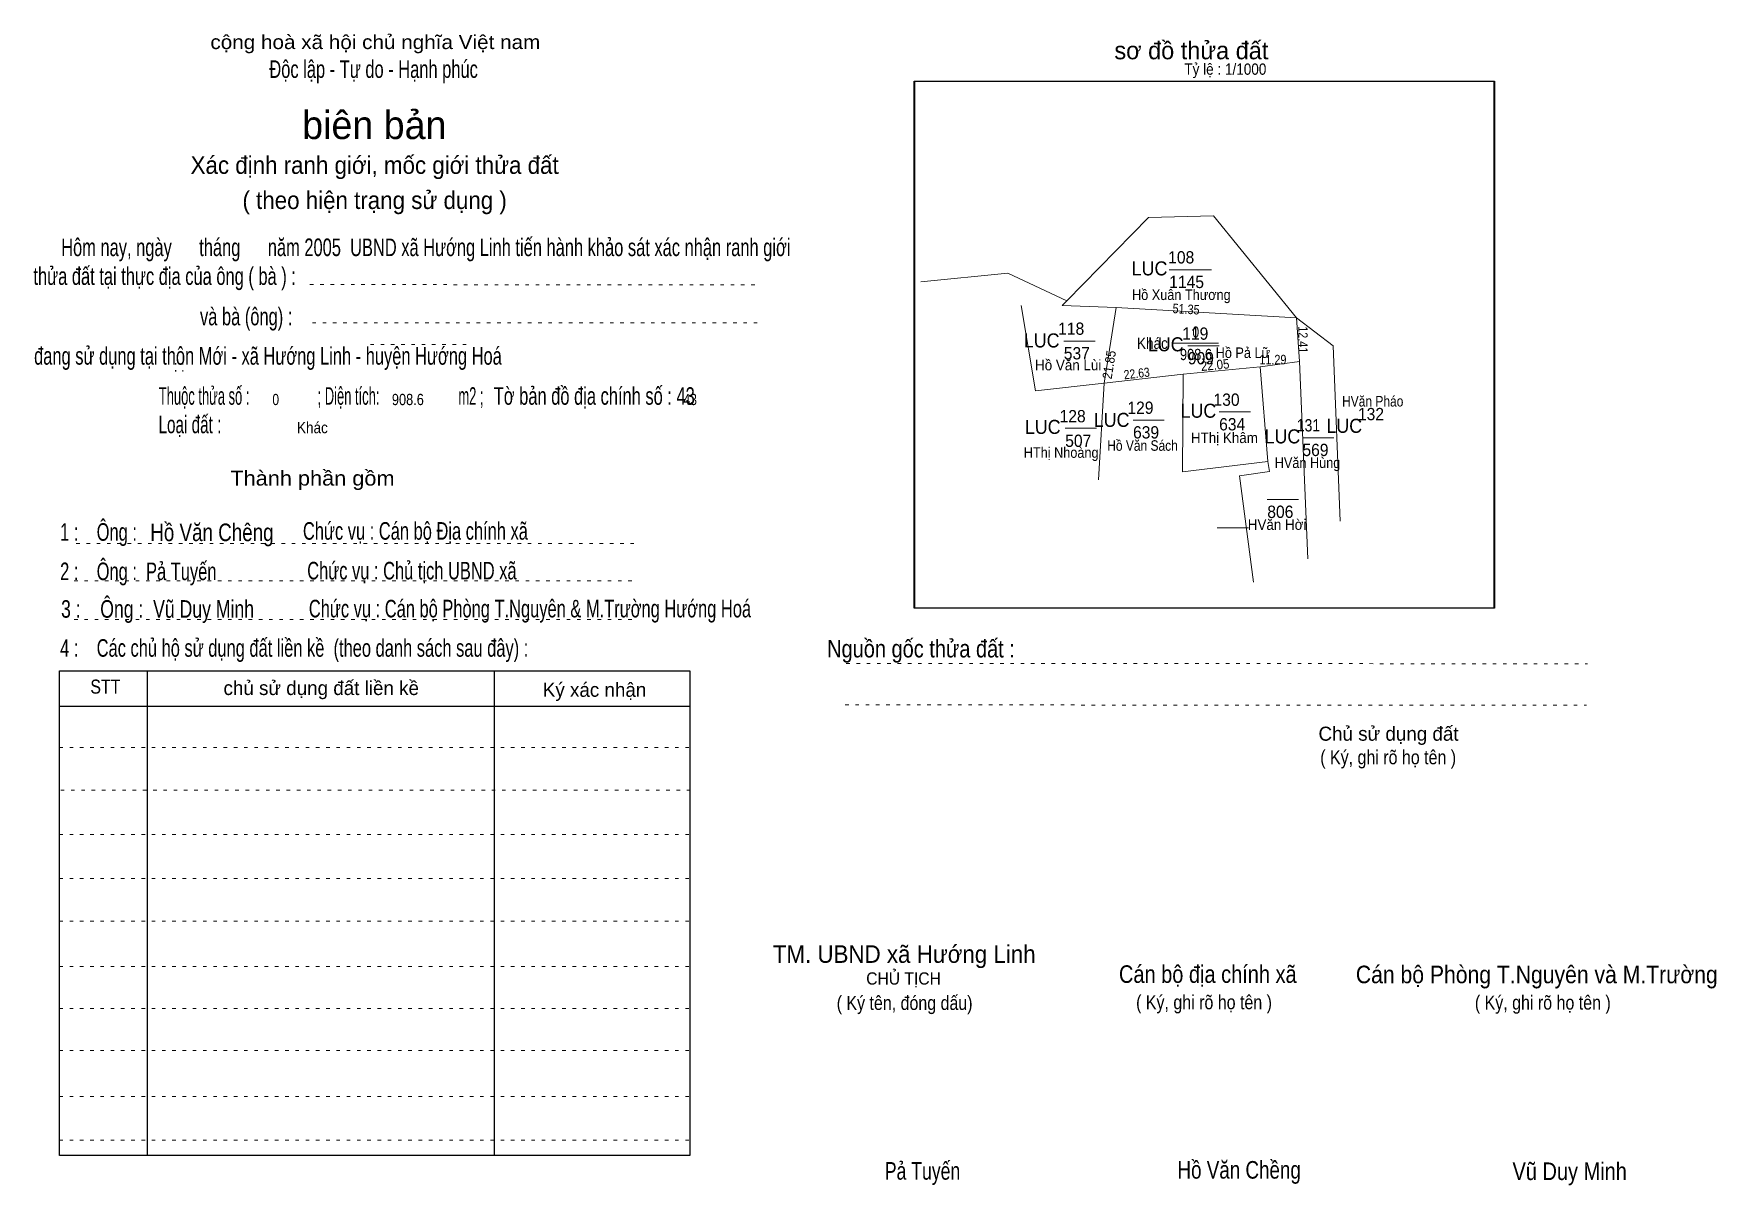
# Model space of a CAD drawing. Header units: centimetres. Extents: x -1.5 to 46.4, y -3.9 to 28.9.
import ezdxf
from ezdxf.enums import TextEntityAlignment as Align

# ---------------------------------------------------------------- set-up
doc = ezdxf.new("R2010")
doc.units = ezdxf.units.CM
doc.header["$LTSCALE"] = 0.16
doc.linetypes.add('DOTTED', pattern=[1.5, 0.3, -1.2])
for name, color, linetype, lineweight in [('15', 7, 'Continuous', 13), ('2', 7, 'Continuous', 25), ('22', 7, 'Continuous', 13), ('33', 7, 'Continuous', 13), ('5', 7, 'DOTTED', 13)]:
    doc.layers.add(name, color=color, linetype=linetype, lineweight=lineweight)
doc.layers.add('34', color=7, linetype='Continuous')
doc.layers.add('51', color=7, linetype='Continuous')

msp = doc.modelspace()

# ---------------------------------------------------------------- linework, layer by layer
at = {"layer": '15'}
for p, q in [((30.82, 22.15), (32.02, 22.15)), ((27.82, 20.12), (28.71, 20.12)), ((31.35, 19.99), (32.24, 19.99)), ((29.79, 17.87), (30.68, 17.87)), ((32.24, 18.11), (33.13, 18.11)), ((27.86, 17.64), (28.75, 17.64)), ((34.61, 17.37), (35.5, 17.37)), ((33.61, 15.61), (34.5, 15.61)), ((32.18, 14.81), (33.08, 14.81))]:
    msp.add_line(p, q, dxfattribs=at)
at = {"layer": '2'}
msp.add_lwpolyline([(23.56, 27.52), (40.06, 27.52), (40.06, 12.52), (23.56, 12.52)], close=True, dxfattribs=at)
at = {"layer": '22'}
for p, q in [((26.61, 21.13), (27.01, 18.71)), ((27.77, 21.13), (27.91, 21.27)), ((29.31, 21.08), (28.97, 18.92)), ((35.48, 19.99), (34.44, 20.78)), ((35.48, 19.99), (35.68, 15)), ((31.22, 19.18), (31.2, 16.4)), ((34.53, 19.54), (34.76, 13.93)), ((28.97, 18.92), (28.81, 16.17)), ((32.82, 16.29), (33.22, 13.26))]:
    msp.add_line(p, q, dxfattribs=at)
for points in [[(27.91, 21.27), (30.23, 23.64), (32.08, 23.69), (34.44, 20.78)], [(27.91, 21.27), (26.23, 22.05), (23.75, 21.81)], [(27.77, 21.13), (29.31, 21.08), (34.44, 20.78)], [(34.44, 20.78), (34.53, 19.54), (33.41, 19.39)], [(27.01, 18.71), (28.97, 18.92), (31.22, 19.18), (33.41, 19.39)], [(31.2, 16.4), (33.63, 16.7), (33.41, 19.39)], [(32.82, 16.29), (33.67, 16.41), (33.63, 16.7)]]:
    msp.add_lwpolyline(points, dxfattribs=at)
msp.add_lwpolyline([(31.22, 19.18), (33.41, 19.39), (34.53, 19.54), (34.44, 20.78), (29.31, 21.08), (28.97, 18.92)], close=True, dxfattribs=at)
at = {"layer": '33'}
msp.add_line((30.94, 20.06), (32.22, 20.06), dxfattribs=at)
at = {"layer": '5'}
for p, q in [((6.37, 21.73), (19.21, 21.72)), ((6.44, 20.64), (19.25, 20.64)), ((8.09, 20.02), (10.86, 20.02)), ((-0.28, 14.36), (15.72, 14.36)), ((-0.34, 13.3), (15.66, 13.3)), ((-0.34, 12.2), (15.66, 12.2)), ((21.63, 10.95), (42.72, 10.94)), ((21.6, 9.77), (42.69, 9.76)), ((-0.76, 8.56), (17.18, 8.56)), ((-0.72, 7.34), (17.22, 7.34)), ((-0.76, 6.08), (17.18, 6.08)), ((-0.76, 4.83), (17.18, 4.83)), ((-0.76, 3.62), (17.18, 3.62)), ((-0.76, 2.33), (17.18, 2.33)), ((-0.76, 1.13), (17.18, 1.13)), ((-0.76, -0.06), (17.18, -0.06)), ((-0.76, -1.37), (17.18, -1.37)), ((-0.76, -2.62), (17.18, -2.62))]:
    msp.add_line(p, q, dxfattribs=at)
at = {"layer": '5', "linetype": 'Continuous', "lineweight": 25}
for p, q in [((1.74, 10.74), (1.74, -3.05)), ((11.61, 10.74), (11.61, -3.05)), ((-0.76, 9.73), (17.18, 9.73))]:
    msp.add_line(p, q, dxfattribs=at)
for points in [[(23.58, 27.52), (40.08, 27.52), (40.08, 12.52), (23.58, 12.52)], [(-0.76, 10.74), (17.18, 10.74), (17.18, -3.05), (-0.76, -3.05)]]:
    msp.add_lwpolyline(points, close=True, dxfattribs=at)

# ---------------------------------------------------------------- texts
at = {"layer": '15'}
for s, width, p in [('108', 0.95, (30.79, 22.33)), ('1145', 0.95, (30.82, 21.63)), ('118', 0.95, (27.66, 20.3)), ('119', 0.95, (31.19, 20.16)), ('537', 0.95, (27.82, 19.6)), ('909', 0.95, (31.35, 19.46)), ('129', 0.95, (29.63, 18.05)), ('130', 0.95, (32.08, 18.28)), ('132', 0.95, (36.19, 17.87)), ('128', 0.95, (27.7, 17.81)), ('634', 0.95, (32.24, 17.58)), ('131', 0.85, (34.45, 17.55)), ('507', 0.95, (27.86, 17.11)), ('639', 0.95, (29.79, 17.35)), ('569', 0.95, (34.61, 16.85)), ('806', 0.95, (33.61, 15.09))]:
    msp.add_text(s, height=0.35, dxfattribs=dict(at, width=width)).set_placement(p)
at = {"layer": '22'}
for s, height, width, p in [('LUC', 0.4, 0.95, (30.26, 21.99)), ('Hồ Xuân Thương', 0.3, 0.9, (31.165, 21.29)), ('LUC', 0.4, 0.95, (27.19, 19.94)), ('LUC', 0.4, 0.95, (30.72, 19.83)), ('Hồ Pả Lữ', 0.3, 0.9, (32.915, 19.64)), ('Hồ Văn Lùi', 0.3, 0.95, (27.945, 19.29)), ('LUC', 0.4, 0.95, (31.65, 17.94)), ('HVăn Pháo', 0.3, 0.85, (36.61, 18.26)), ('LUC', 0.4, 0.95, (27.22, 17.48)), ('LUC', 0.4, 0.95, (29.18, 17.68)), ('LUC', 0.4, 0.95, (35.8, 17.51)), ('Hồ Văn Sách', 0.3, 0.85, (30.06, 17)), ('HThị Khâm', 0.3, 0.95, (32.39, 17.22)), ('LUC', 0.4, 0.95, (34.04, 17.21)), ('HThị Nhoàng', 0.3, 0.9, (27.745, 16.8)), ('HVăn Hùng', 0.3, 0.9, (34.755, 16.51)), ('HVăn Hời', 0.3, 0.95, (33.89, 14.75))]:
    msp.add_text(s, height=height, dxfattribs=dict(at, width=width)).set_placement(p, align=Align.CENTER)
at = {"layer": '33', "width": 0.9}
msp.add_text('Khác', height=0.32, dxfattribs=at).set_placement((30.78, 19.9), align=Align.RIGHT)
at = {"layer": '33'}
for s, width, p in [('0', 0.8, (31.575, 20.22)), ('908.6', 0.85, (31.58, 19.58))]:
    msp.add_text(s, height=0.32, dxfattribs=dict(at, width=width)).set_placement(p, align=Align.CENTER)
at = {"layer": '34'}
for s, width, p in [(': : ', 0.85, (2.5, 19.25)), ('0', 0.8, (5.3, 18.3)), ('908.6', 0.85, (8.7, 18.3)), ('43', 0.8, (17, 18.3)), ('Khác', 0.9, (6, 17.5))]:
    msp.add_text(s, height=0.32, dxfattribs=dict(at, width=width)).set_placement(p)
at = {"layer": '5'}
for s, height, width, p in [('cộng hoà xã hội chủ nghĩa Việt nam', 0.4, 1.1, (8.23, 28.43)), ('Độc lập - Tự do - Hạnh phúc', 0.5, 0.7, (8.18, 27.61)), ('Xác định ranh giới, mốc giới thửa đất', 0.5, 0.95, (8.21, 24.88)), ('( theo hiện trạng sử dụng )', 0.5, 0.95, (8.21, 23.88)), ('Thành phần gồm', 0.42, 1.1, (6.44, 16.01)), ('Hồ Văn Chêng', 0.5, 0.8, (3.58, 14.43)), ('Chức vụ : Cán bộ Địa chính xã', 0.5, 0.7, (9.37, 14.47)), ('Chức vụ : Chủ tịch UBND xã', 0.5, 0.7, (9.27, 13.34)), ('Chức vụ : Cán bộ Phòng T.Nguyên & M.Trường Hướng Hoá', 0.5, 0.7, (12.63, 12.26)), ('    Nguồn gốc thửa đất :', 0.5, 0.85, (23.44, 11.12)), ('( Ký, ghi rõ họ tên )', 0.4, 0.85, (37.05, 8.08)), ('CHỦ TỊCH', 0.35, 0.95, (23.26, 1.81)), ('( Ký tên, đóng dấu)', 0.4, 0.85, (23.29, 1.09)), ('( Ký, ghi rõ họ tên )', 0.4, 0.85, (31.81, 1.11)), ('( Ký, ghi rõ họ tên )', 0.4, 0.85, (41.45, 1.1)), ('Pả Tuyến', 0.5, 0.75, (23.8, -3.74)), ('Hồ Văn Chềng', 0.5, 0.8, (32.81, -3.71)), ('Vũ Duy Minh', 0.5, 0.85, (42.215, -3.75))]:
    msp.add_text(s, height=height, dxfattribs=dict(at, width=width)).set_placement(p, align=Align.CENTER)
msp.add_text('sơ đồ thửa đất', height=0.5, dxfattribs=at).set_placement((29.26, 28.14))
for s, height, p in [('biên bản', 0.8, (8.2, 25.87)), ('      chủ sử dụng đất liền kề', 0.4, (6.245, 10.05)), ('   Ký xác nhận', 0.4, (14.245, 10)), ('Chủ sử dụng đất', 0.4, (37.06, 8.75))]:
    msp.add_text(s, height=height, dxfattribs=at).set_placement(p, align=Align.CENTER)
for s, height, width, p in [('   Hôm nay, ngày      tháng      năm 2005  UBND xã Hướng Linh tiến hành khảo sát xác nhận ranh giới ', 0.5, 0.7, (-1.1, 22.54)), ('thửa đất tại thực địa của ông ( bà ) :                                       ', 0.5, 0.7, (-1.5, 21.72)), ('                                     và bà (ông) :', 0.5, 0.7, (-1.57, 20.57)), (' đang sử dụng tại thôn Mới - xã Hướng Linh - huyện Hướng Hoá', 0.5, 0.7, (-1.61, 19.45)), ('Thuộc thửa số :                   ; Diện tích:                      m2 ;                                            ', 0.5, 0.55, (2.07, 18.31)), ('Tờ bản đồ địa chính số : 43', 0.5, 0.7, (11.6, 18.31)), ('Loại đất :  ', 0.5, 0.65, (2.06, 17.5)), ('    1 :    Ông :                                                        ', 0.5, 0.7, (-1.26, 14.44)), ('    2 :    Ông :  Pả Tuyến', 0.5, 0.7, (-1.26, 13.32)), ('    3 :    Ông :  Vũ Duy Minh', 0.5, 0.75, (-1.27, 12.25)), ('    4 :    Các chủ hộ sử dụng đất liền kề  (theo danh sách sau đây) :', 0.5, 0.7, (-1.26, 11.14)), ('STT', 0.4, 0.85, (0.12, 10.09)), ('TM. UBND xã Hướng Linh', 0.5, 0.95, (19.54, 2.43)), ('Cán bộ địa chính xã  ', 0.5, 0.85, (29.39, 1.86)), ('Cán bộ Phòng T.Nguyên và M.Trường', 0.5, 0.9, (36.13, 1.85))]:
    msp.add_text(s, height=height, dxfattribs=dict(at, width=width)).set_placement(p)
at = {"layer": '51', "width": 0.9}
msp.add_text('Tỷ lệ : 1/1000', height=0.32, dxfattribs=at).set_placement((31.25, 27.7))
at = {"layer": '51'}
for s, height, rotation, width, p in [('51.35', 0.27, 356.639, 0.85, (31.292, 20.897)), ('12.41', 0.27, 270, 0.85, (34.49, 20.16)), ('21.85', 0.27, 80.835, 0.9, (29.244, 19.428)), ('22.63', 0.26, 6.469, 0.85, (29.91, 19.073)), ('22.05', 0.27, 5.491, 0.9, (32.137, 19.308))]:
    msp.add_text(s, height=height, rotation=rotation, dxfattribs=dict(at, width=width)).set_placement(p, align=Align.CENTER)
at = {"layer": '51', "width": 0.85}
msp.add_text('11.29', height=0.27, dxfattribs=at).set_placement((33.77, 19.46), align=Align.CENTER)

doc.saveas('drawing.dxf')
